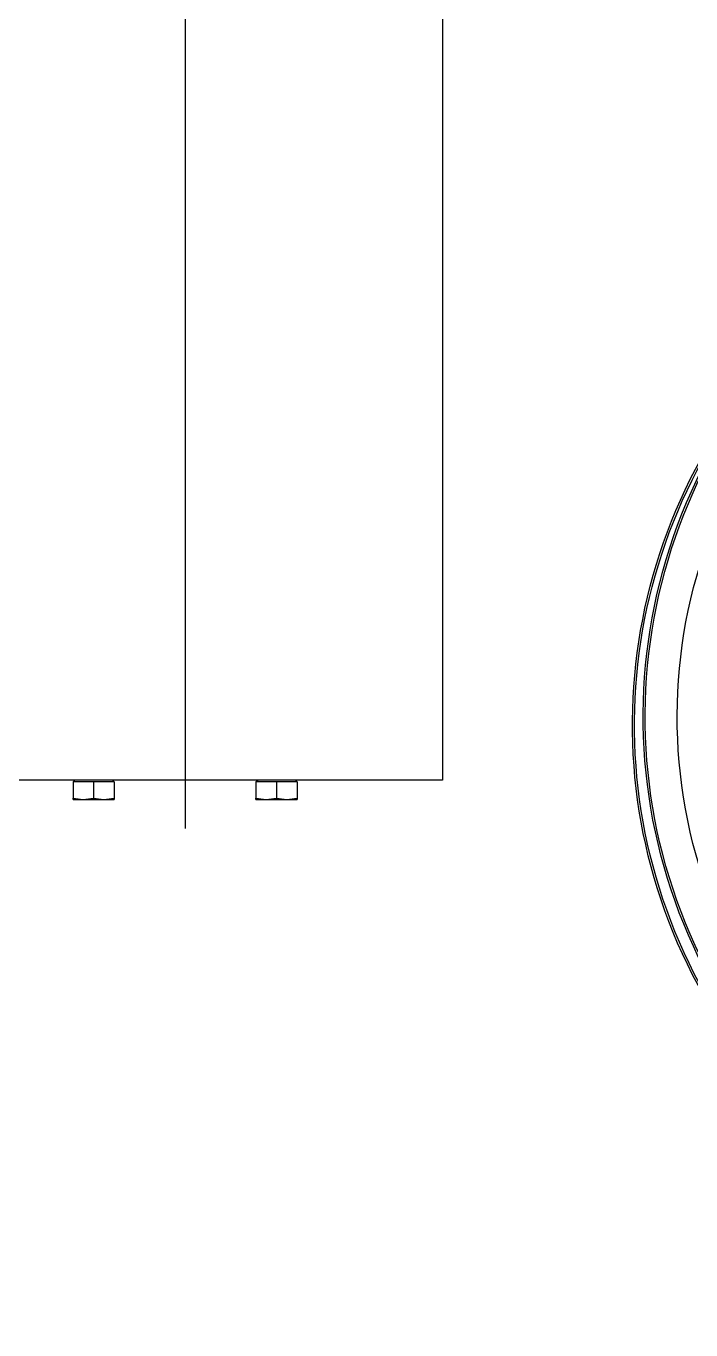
# Model space of a CAD drawing. Header units: millimetres. Extents: x -62354 to 129108, y -71259 to 35407.
# Drawn here: x -25945 to -25739.7, y 18305.6 to 18708.6 of the extents above; entities that cross this region are included whole.
import ezdxf

# ---------------------------------------------------------------- set-up
doc = ezdxf.new("R2010")
doc.units = ezdxf.units.MM
doc.header["$MEASUREMENT"] = 0
doc.layers.add('1st FL Layout xrf$0$CR-Machine', color=7, linetype='Continuous', transparency=0.5)

# ---------------------------------------------------------------- blocks, each defined once
blk = doc.blocks.new('1st FL Layout xrf$0$kjdfhkjhwiuer2343434243')
for p, q in [((-2283, 1368.5), (-2603, 1368.5)), ((-2603, 1368.5), (-2603, 1209.5)), ((-2608.95, 1320.43), (-2608.59, 1323.62)), ((-2608.95, 1310.89), (-2608.95, 1323.62)), ((-2603.5, 1323.62), (-2608.59, 1323.62)), ((-2603, 1323.07), (-2603.5, 1323.62)), ((-2603.5, 1323.62), (-2603.5, 1310.89)), ((-2608.59, 1317.25), (-2608.95, 1320.43)), ((-2608.95, 1314.07), (-2608.59, 1317.25)), ((-2608.59, 1310.89), (-2608.95, 1314.07)), ((-2603.5, 1317.25), (-2608.59, 1317.25)), ((-2603.5, 1310.89), (-2608.59, 1310.89)), ((-2603.5, 1310.89), (-2603, 1311.44)), ((-2608.95, 1263.93), (-2608.59, 1267.12)), ((-2608.95, 1254.39), (-2608.95, 1267.12)), ((-2603.5, 1267.12), (-2608.59, 1267.12)), ((-2603, 1266.57), (-2603.5, 1267.12)), ((-2603.5, 1267.12), (-2603.5, 1254.39)), ((-2608.59, 1260.75), (-2608.95, 1263.93)), ((-2608.95, 1257.57), (-2608.59, 1260.75)), ((-2608.59, 1254.39), (-2608.95, 1257.57)), ((-2603.5, 1260.75), (-2608.59, 1260.75)), ((-2603.5, 1254.39), (-2608.59, 1254.39)), ((-2603.5, 1254.39), (-2603, 1254.94))]:
    blk.add_line(p, q)
at = {"color": 253}
blk.add_line((-914.02, 1289), (-2617.93, 1289), dxfattribs=at)
for centre, radius, start, end in [((-2583.36, 1600.48), 170, 148.611, 310.9708), ((-2583.36, 1600.48), 169.38, 148.6592, 310.9534), ((-2585.87, 1597.17), 170, 158.7915, 312.3641), ((-2585.87, 1597.17), 169.38, 158.8397, 312.3519)]:
    blk.add_arc(centre, radius, start, end)
blk.add_arc((-2583.36, 1600.48), 159.5, 145.0173, 315.3376, dxfattribs=at)
for points, knots in [([(-2608.59, 1323.62), (-2608.6, 1323.62), (-2608.82, 1323.62), (-2608.88, 1323.62), (-2608.95, 1323.62)], [0, 0, 0, 0, 0.0096788, 0.3584623, 0.3584623, 0.3584623, 0.3584623]), ([(-2608.95, 1310.89), (-2608.88, 1310.89), (-2608.82, 1310.89), (-2608.6, 1310.89), (-2608.59, 1310.89)], [0, 0, 0, 0, 0.3487835, 0.3584623, 0.3584623, 0.3584623, 0.3584623]), ([(-2608.59, 1267.12), (-2608.6, 1267.12), (-2608.82, 1267.12), (-2608.88, 1267.12), (-2608.95, 1267.12)], [0, 0, 0, 0, 0.0096788, 0.3584623, 0.3584623, 0.3584623, 0.3584623]), ([(-2608.95, 1254.39), (-2608.88, 1254.39), (-2608.82, 1254.39), (-2608.6, 1254.39), (-2608.59, 1254.39)], [0, 0, 0, 0, 0.3487835, 0.3584623, 0.3584623, 0.3584623, 0.3584623])]:
    blk.add_open_spline(points, degree=3, knots=knots)
blk = doc.blocks.new('1st FL Layout xrf')
at = {"layer": '1st FL Layout xrf$0$CR-Machine', "xscale": -1, "rotation": 270}
blk.add_blockref('1st FL Layout xrf$0$kjdfhkjhwiuer2343434243', (-27184.86, 21078.49), dxfattribs=at)

msp = doc.modelspace()

# ---------------------------------------------------------------- block references
msp.add_blockref('1st FL Layout xrf', (0, 0))

doc.saveas('drawing.dxf')
